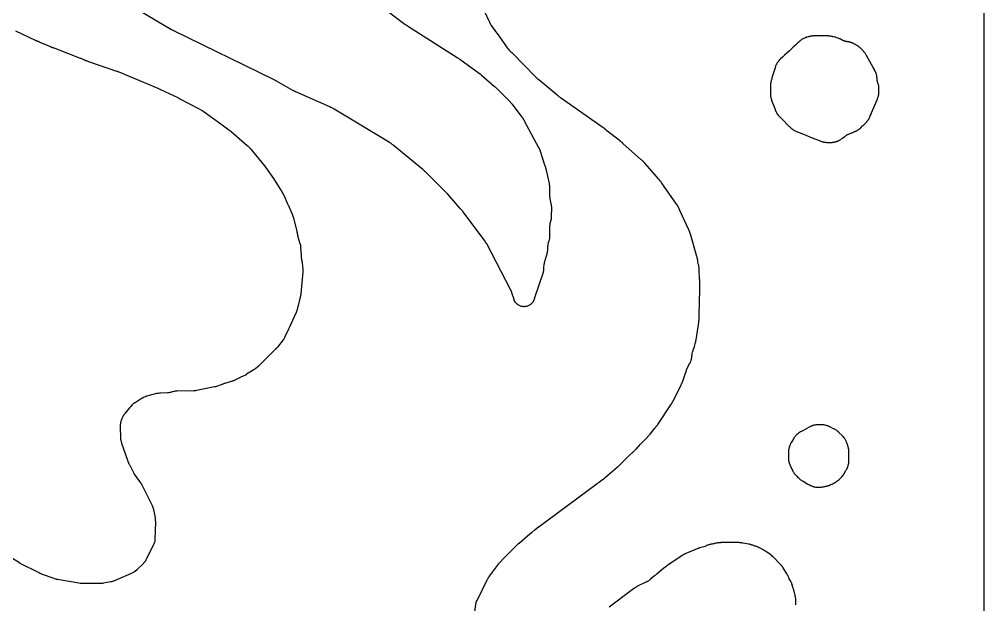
# Model space of a CAD drawing. Header units: millimetres. Extents: x 0 to 300, y 0 to 300.
# Drawn here: x 162.6 to 300.1, y 133.3 to 216.7 of the extents above; entities that cross this region are included whole.
import ezdxf

# ---------------------------------------------------------------- set-up
doc = ezdxf.new("R2010")
doc.units = ezdxf.units.MM
doc.layers.add('CUT', color=7, linetype='CONTINUOUS')

msp = doc.modelspace()

# ---------------------------------------------------------------- linework, layer by layer
at = {"layer": 'CUT'}
for points in [[(300.08, 298.84), (300.08, 1.15)], [(212.52, 219.85), (217.58, 216.03), (217.6, 216.01), (217.63, 215.99), (217.69, 215.94), (217.72, 215.92), (217.75, 215.9), (217.83, 215.85), (217.85, 215.84), (217.86, 215.84), (217.88, 215.82), (217.9, 215.81), (217.91, 215.81), (217.93, 215.79), (217.94, 215.79), (217.96, 215.77), (217.98, 215.77), (217.99, 215.76), (218.01, 215.75), (218.03, 215.74), (218.1, 215.69), (225.04, 211.28), (225.08, 211.24), (225.2, 211.16), (225.21, 211.16), (225.31, 211.08), (225.39, 211.03), (225.41, 211.02), (228.21, 208.99), (228.24, 208.97), (228.26, 208.95), (228.33, 208.89), (228.34, 208.88), (228.38, 208.85), (228.4, 208.83), (228.43, 208.8), (228.47, 208.77), (228.48, 208.76), (230.35, 207.16), (230.36, 207.15), (230.42, 207.1), (230.44, 207.09), (230.46, 207.07), (230.51, 207.02), (230.55, 207), (230.57, 206.98), (230.63, 206.92), (230.63, 206.91), (232.61, 204.89), (232.62, 204.88), (232.67, 204.83), (232.72, 204.78), (232.79, 204.7), (232.82, 204.65), (232.85, 204.61), (234.26, 202.77), (234.31, 202.71), (234.33, 202.69), (234.36, 202.63), (234.42, 202.56), (234.43, 202.54), (234.44, 202.53), (234.45, 202.5), (234.49, 202.44), (234.52, 202.4), (234.53, 202.38), (234.54, 202.37), (234.54, 202.35), (234.55, 202.34), (234.57, 202.31), (234.57, 202.3), (234.59, 202.25), (236.62, 198.47), (236.64, 198.44), (236.65, 198.42), (236.69, 198.34), (236.71, 198.3), (236.72, 198.28), (236.73, 198.26), (236.76, 198.18), (236.76, 198.17), (236.77, 198.15), (236.78, 198.12), (236.79, 198.11), (236.8, 198.09), (237.54, 195.84), (237.56, 195.8), (237.58, 195.74), (237.59, 195.69), (237.63, 195.53), (237.66, 195.43), (237.67, 195.4), (238.12, 193.33), (238.15, 193.17), (238.16, 193.05), (238.17, 192.91), (238.17, 192.9), (238.17, 192.87), (238.2, 191.49), (238.2, 191.45), (238.21, 191.32), (238.22, 191.29), (238.23, 191.2), (238.23, 191.19), (238.23, 191.17), (238.25, 191.07), (238.27, 191.01), (238.27, 190.96), (238.37, 190.42), (238.4, 190.32), (238.4, 190.3), (238.4, 190.29), (238.41, 190.26), (238.42, 190.23), (238.44, 190.14), (238.45, 190.02), (238.46, 189.91), (238.46, 189.87), (238.46, 189.86), (238.44, 188.58), (238.44, 188.56), (238.44, 188.52), (238.43, 188.36), (238.41, 188.25), (238.4, 188.22), (238.4, 188.18), (238.39, 188.14), (238.37, 188.02), (238.3, 187.8), (238.29, 187.75), (238.28, 187.71), (238.26, 187.66), (238.25, 187.61), (238.22, 187.46), (238.21, 187.34), (238.2, 187.22), (238.2, 187.12), (238.17, 185.73), (238.17, 185.7), (238.17, 185.68), (238.16, 185.53), (238.16, 185.5), (238.12, 185.28), (238.07, 185.1), (238.06, 185.09), (238.05, 185.05), (238.03, 184.99), (238, 184.88), (237.99, 184.8), (237.99, 184.77), (237.96, 184.65), (237.94, 184.57), (237.93, 184.5), (237.93, 184.46), (237.93, 184.42), (237.92, 184.38), (237.92, 184.33), (237.91, 184.28), (237.89, 183.84), (237.89, 183.79), (237.89, 183.77), (237.89, 183.7), (237.87, 183.57), (237.84, 183.43), (237.44, 181.99), (237.43, 181.93), (237.43, 181.92), (237.42, 181.88), (237.39, 181.78), (237.36, 181.62), (237.34, 181.46), (237.33, 181.35), (237.32, 181.08), (237.32, 181.04), (237.32, 180.96), (237.32, 180.88), (237.29, 180.74), (237.26, 180.61), (237.25, 180.58), (237.24, 180.56), (237.24, 180.55), (237.23, 180.51), (236.05, 177), (236.03, 176.94), (236.02, 176.89), (236.01, 176.86), (236, 176.83), (235.92, 176.6), (235.91, 176.6), (235.89, 176.55), (235.84, 176.47), (235.84, 176.46), (235.82, 176.43), (235.8, 176.4), (235.75, 176.34), (235.67, 176.24), (235.65, 176.22), (235.64, 176.22), (235.58, 176.16), (235.57, 176.16), (235.55, 176.14), (235.54, 176.13), (235.47, 176.07), (235.46, 176.06), (235.43, 176.03), (235.4, 176.01), (235.39, 176.01), (235.36, 175.99), (235.33, 175.97), (235.23, 175.91), (235.12, 175.86), (235.02, 175.83), (234.98, 175.82), (234.95, 175.81), (234.84, 175.79), (234.69, 175.77), (234.55, 175.76), (234.54, 175.76), (234.41, 175.77), (234.29, 175.78), (234.18, 175.81), (234.07, 175.84), (234.02, 175.86), (233.9, 175.91), (233.81, 175.96), (233.69, 176.03), (233.68, 176.04), (233.67, 176.05), (233.65, 176.06), (233.61, 176.09), (233.6, 176.1), (233.59, 176.11), (233.48, 176.2), (233.47, 176.21), (233.47, 176.22), (233.43, 176.25), (233.39, 176.3), (233.34, 176.36), (233.32, 176.39), (233.3, 176.42), (233.3, 176.43), (233.24, 176.53), (233.23, 176.54), (233.22, 176.56), (233.17, 176.69), (233.15, 176.72), (233.14, 176.74), (233.13, 176.78), (233.11, 176.81), (233.1, 176.88), (233.09, 176.92), (232.88, 177.59), (232.85, 177.65), (232.85, 177.67), (232.83, 177.71), (232.83, 177.72), (232.82, 177.75), (232.8, 177.81), (232.8, 177.82), (232.78, 177.86), (232.78, 177.87), (232.75, 177.97), (232.7, 178.07), (232.69, 178.09), (232.62, 178.22), (232.61, 178.22), (229.24, 184.71), (229.23, 184.72), (229.22, 184.74), (229.15, 184.87), (229.12, 184.92), (229.08, 184.97), (229.06, 185.01), (229, 185.1), (225.81, 189.33), (225.76, 189.4), (225.72, 189.46), (225.66, 189.54), (225.59, 189.61), (225.55, 189.65), (225.52, 189.68), (225.51, 189.7), (225.42, 189.79), (223.67, 191.79), (223.66, 191.8), (223.64, 191.83), (223.63, 191.84), (223.59, 191.9), (223.53, 191.96), (223.51, 191.98), (223.51, 191.99), (223.47, 192.02), (223.42, 192.07), (220.66, 194.83), (220.63, 194.86), (220.62, 194.88), (220.61, 194.89), (220.59, 194.9), (220.57, 194.92), (220.56, 194.93), (220.55, 194.94), (220.51, 194.98), (220.43, 195.04), (220.41, 195.06), (220.39, 195.08), (220.38, 195.08), (220.38, 195.09), (220.37, 195.1), (220.36, 195.11), (220.28, 195.19), (220.21, 195.24), (220.19, 195.26), (220.17, 195.27), (220.16, 195.28), (220.14, 195.3), (220.12, 195.31), (215.9, 198.78), (215.85, 198.82), (215.76, 198.88), (215.75, 198.89), (215.69, 198.94), (215.64, 198.99), (215.55, 199.06), (215.54, 199.05), (215.45, 199.13), (215.4, 199.16), (215.36, 199.18), (215.35, 199.19), (215.34, 199.19), (215.3, 199.22), (215.25, 199.25), (215.24, 199.26), (207.5, 203.9), (207.44, 203.94), (207.39, 203.97), (207.38, 203.98), (207.28, 204.04), (207.16, 204.1), (207.04, 204.15), (207.03, 204.15), (206.97, 204.18), (206.91, 204.21), (206.87, 204.23), (202.02, 206.36), (202.01, 206.36), (201.99, 206.37), (201.95, 206.39), (201.93, 206.41), (201.83, 206.46), (201.8, 206.47), (201.71, 206.52), (201.7, 206.52), (201.69, 206.53), (201.67, 206.54), (201.64, 206.56), (201.62, 206.57), (201.6, 206.58), (199.27, 207.9), (199.26, 207.91), (199.22, 207.93), (199.2, 207.94), (199.18, 207.96), (199.15, 207.97), (199.12, 207.99), (199.08, 208.01), (199.03, 208.05), (198.93, 208.1), (198.86, 208.14), (198.84, 208.15), (184.65, 215.08), (184.59, 215.1), (184.54, 215.12), (184.52, 215.13), (184.43, 215.17), (184.42, 215.18), (184.32, 215.22), (179.87, 217.85)], [(227.42, 131.32), (227.68, 133.3), (227.7, 133.42), (227.72, 133.49), (227.72, 133.52), (227.73, 133.55), (227.74, 133.61), (227.75, 133.63), (227.75, 133.64), (227.76, 133.67), (227.77, 133.7), (227.78, 133.73), (227.79, 133.75), (227.84, 133.87), (227.85, 133.89), (229.32, 136.84), (229.36, 136.92), (229.36, 136.93), (229.38, 136.97), (229.39, 136.98), (229.4, 137), (229.46, 137.1), (229.48, 137.13), (229.49, 137.14), (229.55, 137.22), (229.55, 137.23), (229.55, 137.24), (229.58, 137.27), (229.58, 137.28), (229.61, 137.3), (229.61, 137.31), (229.63, 137.34), (230.91, 139.08), (230.97, 139.17), (230.97, 139.18), (231, 139.21), (231.01, 139.22), (231.03, 139.24), (231.04, 139.25), (231.09, 139.31), (231.14, 139.36), (231.64, 139.86), (232.25, 140.48), (233.2, 141.43), (233.83, 142.06), (233.84, 142.06), (235.04, 143.1), (235.62, 143.57), (235.65, 143.6), (236.09, 143.96), (236.66, 144.42), (236.67, 144.43), (236.68, 144.43), (236.71, 144.45), (244.97, 150.54), (245, 150.57), (245.06, 150.6), (245.1, 150.64), (245.14, 150.67), (245.18, 150.7), (245.26, 150.76), (245.3, 150.79), (245.51, 150.96), (245.53, 150.98), (245.55, 151), (246, 151.32), (246.02, 151.33), (246.11, 151.4), (246.2, 151.48), (246.22, 151.5), (246.39, 151.64), (246.43, 151.68), (246.47, 151.71), (246.48, 151.72), (246.52, 151.76), (246.81, 152.03), (246.82, 152.04), (246.83, 152.04), (246.84, 152.05), (247.85, 152.88), (247.86, 152.89), (247.92, 152.94), (247.97, 152.98), (248, 153.01), (248.02, 153.03), (248.05, 153.06), (248.07, 153.07), (248.11, 153.11), (248.13, 153.13), (248.17, 153.16), (248.25, 153.23), (248.28, 153.26), (248.28, 153.27), (249.55, 154.55), (250.1, 155.06), (250.12, 155.08), (250.14, 155.09), (250.17, 155.12), (250.18, 155.13), (250.2, 155.15), (250.28, 155.22), (250.34, 155.27), (250.41, 155.34), (250.5, 155.44), (250.52, 155.46), (251.16, 156.19), (251.24, 156.27), (252.09, 157.12), (252.15, 157.18), (252.16, 157.19), (252.17, 157.2), (252.18, 157.21), (252.2, 157.23), (252.22, 157.25), (252.24, 157.28), (252.27, 157.3), (252.3, 157.34), (252.34, 157.39), (252.35, 157.4), (252.37, 157.43), (252.39, 157.46), (252.41, 157.47), (252.43, 157.5), (252.49, 157.56), (252.52, 157.6), (253.21, 158.45), (253.25, 158.49), (253.25, 158.5), (253.27, 158.52), (253.29, 158.54), (253.29, 158.55), (253.32, 158.58), (253.33, 158.59), (253.33, 158.6), (253.36, 158.63), (253.38, 158.66), (253.4, 158.68), (253.42, 158.71), (253.44, 158.75), (253.45, 158.76), (253.45, 158.77), (253.48, 158.8), (253.5, 158.83), (253.51, 158.84), (253.52, 158.85), (253.59, 158.94), (253.61, 158.97), (255.47, 161.75), (255.49, 161.79), (255.53, 161.84), (255.54, 161.85), (255.56, 161.87), (255.57, 161.9), (255.61, 161.96), (255.62, 161.99), (255.65, 162.03), (255.66, 162.05), (255.68, 162.09), (255.71, 162.15), (255.72, 162.16), (255.72, 162.17), (255.74, 162.21), (255.75, 162.22), (255.76, 162.25), (255.77, 162.27), (255.79, 162.31), (256.68, 164.07), (256.85, 164.39), (256.85, 164.4), (256.86, 164.42), (256.89, 164.46), (256.89, 164.47), (256.91, 164.51), (256.93, 164.55), (256.96, 164.62), (257, 164.71), (257.01, 164.75), (257.02, 164.77), (257.02, 164.78), (257.03, 164.78), (257.03, 164.79), (257.03, 164.8), (257.04, 164.82), (257.04, 164.83), (257.08, 164.92), (257.09, 164.93), (257.09, 164.95), (257.11, 164.99), (257.11, 165), (257.11, 165.01), (257.12, 165.02), (257.17, 165.14), (257.51, 166.15), (257.69, 166.67), (257.69, 166.69), (257.71, 166.73), (257.71, 166.74), (257.71, 166.76), (257.72, 166.78), (257.73, 166.79), (257.75, 166.84), (257.76, 166.86), (257.77, 166.88), (257.78, 166.9), (257.78, 166.91), (257.79, 166.92), (257.82, 167), (257.83, 167.01), (258.15, 167.61), (258.15, 167.62), (258.16, 167.64), (258.17, 167.67), (258.19, 167.7), (258.2, 167.73), (258.22, 167.76), (258.23, 167.78), (258.27, 167.85), (258.29, 167.91), (258.33, 167.99), (258.33, 168.01), (258.36, 168.08), (258.37, 168.1), (258.37, 168.11), (258.4, 168.23), (258.41, 168.26), (258.41, 168.27), (258.41, 168.28), (258.42, 168.29), (258.43, 168.33), (258.43, 168.35), (258.44, 168.4), (258.46, 168.47), (258.48, 168.59), (258.49, 168.71), (258.49, 168.8), (258.49, 168.81), (258.5, 168.84), (258.5, 168.93), (258.5, 168.94), (258.5, 168.95), (258.51, 168.98), (258.51, 169), (258.51, 169.01), (258.52, 169.05), (258.52, 169.06), (258.52, 169.08), (258.53, 169.11), (258.57, 169.27), (258.58, 169.31), (258.61, 169.39), (258.63, 169.44), (258.84, 170.11), (258.95, 170.46), (258.96, 170.49), (258.96, 170.51), (258.99, 170.6), (258.99, 170.61), (259, 170.63), (259, 170.64), (259, 170.65), (259.01, 170.68), (259.01, 170.7), (259.02, 170.72), (259.02, 170.75), (259.02, 170.77), (259.03, 170.83), (259.05, 170.9), (259.06, 170.96), (259.07, 171.03), (259.47, 173.52), (259.49, 173.61), (259.49, 173.68), (259.49, 173.71), (259.49, 173.73), (259.51, 173.88), (259.52, 174), (259.52, 174.03), (259.52, 174.11), (259.52, 174.25), (259.53, 174.56), (259.53, 174.59), (259.53, 174.6), (259.63, 178.15), (259.63, 178.18), (259.63, 178.43), (259.63, 178.48), (259.61, 179.05), (259.61, 179.24), (259.61, 179.26), (259.61, 179.37), (259.6, 179.5), (259.59, 179.54), (259.59, 179.57), (259.58, 179.62), (259.58, 179.63), (259.53, 180.95), (259.53, 181.13), (259.53, 181.24), (259.51, 181.34), (259.49, 181.45), (259.48, 181.5), (259.46, 181.62), (259.44, 181.73), (259.33, 182.12), (259.33, 182.15), (259.32, 182.21), (259.32, 182.25), (259.32, 182.28), (259.31, 182.41), (259.29, 182.54), (259.26, 182.66), (259.25, 182.69), (259.21, 182.81), (259.21, 182.82), (259.18, 182.92), (258.27, 186.08), (258.26, 186.11), (258.26, 186.12), (258.26, 186.13), (258.25, 186.15), (258.25, 186.16), (258.24, 186.23), (258.21, 186.33), (258.18, 186.4), (258.17, 186.44), (258.16, 186.46), (258.15, 186.49), (258.12, 186.56), (258.1, 186.59), (258.09, 186.61), (258.08, 186.64), (258.07, 186.66), (258.06, 186.68), (258.05, 186.72), (256.76, 189.47), (256.71, 189.59), (256.71, 189.6), (256.7, 189.62), (256.69, 189.65), (256.67, 189.7), (256.66, 189.74), (256.65, 189.75), (256.62, 189.81), (256.6, 189.84), (256.6, 189.85), (256.6, 189.86), (256.59, 189.88), (256.58, 189.89), (256.58, 189.9), (256.57, 189.91), (256.57, 189.92), (256.56, 189.94), (256.55, 189.95), (256.55, 189.96), (256.54, 189.97), (256.53, 189.98), (256.53, 189.99), (256.52, 190.01), (256.51, 190.04), (256.49, 190.07), (256.48, 190.08), (256.47, 190.1), (256.46, 190.11), (256.46, 190.12), (256.45, 190.13), (256.44, 190.15), (256.43, 190.16), (256.42, 190.2), (256.4, 190.23), (256.39, 190.24), (256.38, 190.26), (256.33, 190.32), (256.33, 190.33), (256.31, 190.36), (254.51, 192.9), (254.18, 193.37), (254.15, 193.43), (254.11, 193.49), (254.09, 193.51), (254.08, 193.52), (254.08, 193.53), (254.05, 193.58), (254.04, 193.59), (254.03, 193.61), (253.98, 193.67), (253.97, 193.68), (253.96, 193.7), (253.95, 193.71), (253.91, 193.76), (253.9, 193.77), (253.89, 193.78), (253.89, 193.79), (253.88, 193.8), (253.87, 193.81), (253.86, 193.82), (253.82, 193.87), (253.8, 193.89), (253.8, 193.9), (253.77, 193.93), (253.72, 193.99), (253.71, 194), (251.81, 196.15), (251.8, 196.17), (251.78, 196.19), (251.76, 196.21), (251.76, 196.22), (251.75, 196.23), (251.73, 196.25), (251.72, 196.26), (251.71, 196.27), (251.69, 196.29), (251.65, 196.35), (251.61, 196.39), (251.59, 196.41), (251.56, 196.44), (251.55, 196.45), (251.51, 196.49), (251.48, 196.52), (251.46, 196.54), (251.41, 196.58), (251.4, 196.59), (251.38, 196.61), (251.36, 196.63), (251.34, 196.65), (251.31, 196.67), (251.3, 196.68), (251.29, 196.69), (251.28, 196.7), (251.2, 196.76), (248.69, 198.99), (248.65, 199.04), (248.62, 199.06), (248.58, 199.1), (248.56, 199.12), (248.52, 199.15), (248.51, 199.16), (248.5, 199.17), (248.47, 199.19), (248.44, 199.22), (248.41, 199.25), (248.32, 199.32), (248.29, 199.34), (246.37, 200.84), (246.35, 200.86), (246.34, 200.87), (246.26, 200.93), (246.21, 200.98), (246.2, 200.99), (246.18, 201), (246.16, 201.02), (246.15, 201.02), (246.14, 201.03), (246.12, 201.05), (246.09, 201.08), (246, 201.15), (245.99, 201.16), (245.98, 201.17), (245.97, 201.17), (245.96, 201.18), (245.9, 201.23), (245.89, 201.24), (245.88, 201.25), (245.83, 201.29), (245.78, 201.32), (245.74, 201.35), (245.73, 201.36), (245.7, 201.38), (245.67, 201.4), (245.65, 201.41), (239.77, 205.54), (239.72, 205.58), (239.67, 205.62), (239.57, 205.67), (239.56, 205.68), (239.46, 205.75), (239.44, 205.77), (239.36, 205.84), (239.34, 205.86), (239.3, 205.9), (239.27, 205.92), (239.25, 205.94), (236.65, 208.08), (236.61, 208.12), (236.57, 208.15), (236.56, 208.16), (236.53, 208.19), (236.52, 208.19), (236.47, 208.24), (236.45, 208.26), (236.42, 208.28), (236.4, 208.3), (236.33, 208.37), (236.24, 208.46), (232.84, 211.92), (232.83, 211.93), (232.82, 211.94), (232.73, 212.02), (232.7, 212.04), (232.69, 212.05), (232.69, 212.06), (232.66, 212.08), (232.65, 212.09), (232.64, 212.1), (232.64, 212.11), (232.63, 212.11), (232.61, 212.13), (232.6, 212.14), (232.56, 212.19), (232.53, 212.23), (232.51, 212.25), (232.5, 212.27), (232.49, 212.28), (232.49, 212.29), (232.48, 212.3), (232.45, 212.34), (232.44, 212.35), (232.43, 212.36), (232.42, 212.38), (232.41, 212.39), (232.38, 212.42), (232.35, 212.45), (232.35, 212.46), (232.33, 212.48), (230.75, 214.69), (230.54, 214.98), (230.43, 215.13), (230.2, 215.45), (229.88, 215.9), (229.82, 215.98), (229.81, 216), (229.8, 216.02), (229.79, 216.03), (229.78, 216.04), (229.77, 216.05), (229.76, 216.07), (229.76, 216.08), (229.75, 216.1), (229.74, 216.11), (229.69, 216.19), (229.69, 216.2), (229.68, 216.21), (229.68, 216.22), (229.67, 216.23), (229.66, 216.25), (229.61, 216.39), (229.59, 216.44), (228.34, 219.11)], [(162.06, 215.05), (164.88, 213.75), (164.9, 213.74), (164.92, 213.73), (164.96, 213.71), (165.01, 213.69), (165.04, 213.68), (165.08, 213.66), (165.11, 213.64), (165.12, 213.64), (165.15, 213.63), (165.17, 213.62), (165.2, 213.61), (165.21, 213.6), (165.22, 213.6), (165.24, 213.59), (165.25, 213.59), (165.27, 213.58), (165.38, 213.53), (165.41, 213.52), (166.47, 213.1), (166.48, 213.1), (166.5, 213.09), (167, 212.85), (167.01, 212.85), (167.03, 212.84), (167.05, 212.83), (167.21, 212.76), (167.27, 212.74), (167.29, 212.73), (167.32, 212.72), (167.33, 212.72), (167.36, 212.71), (167.42, 212.69), (167.48, 212.67), (167.53, 212.66), (167.68, 212.62), (171.3, 211.19), (171.38, 211.16), (171.55, 211.09), (171.56, 211.08), (171.76, 211), (171.8, 210.98), (171.82, 210.97), (171.87, 210.95), (171.9, 210.94), (171.97, 210.91), (171.99, 210.9), (172, 210.89), (172.02, 210.88), (172.03, 210.88), (172.06, 210.86), (172.16, 210.82), (172.18, 210.81), (172.19, 210.81), (172.21, 210.8), (172.26, 210.78), (172.36, 210.73), (172.48, 210.69), (176.48, 209.33), (176.58, 209.31), (176.59, 209.3), (176.64, 209.29), (176.81, 209.23), (182.34, 206.9), (182.64, 206.76), (182.75, 206.71), (183.35, 206.43), (185.2, 205.56), (185.26, 205.53), (185.3, 205.51), (185.32, 205.5), (188.22, 203.95), (188.56, 203.76), (188.61, 203.73), (188.65, 203.71), (188.66, 203.7), (188.74, 203.66), (188.77, 203.64), (188.78, 203.64), (188.8, 203.63), (188.82, 203.62), (188.85, 203.6), (188.9, 203.56), (188.93, 203.54), (188.94, 203.53), (191.32, 201.81), (192.48, 200.97), (192.6, 200.89), (192.63, 200.86), (192.66, 200.83), (192.7, 200.81), (192.75, 200.77), (192.78, 200.75), (192.8, 200.73), (192.81, 200.73), (195.09, 198.74), (195.12, 198.71), (195.14, 198.69), (195.2, 198.64), (195.24, 198.61), (195.33, 198.53), (195.36, 198.5), (195.38, 198.48), (195.44, 198.4), (195.49, 198.35), (195.52, 198.31), (195.55, 198.27), (195.56, 198.26), (195.6, 198.22), (197.57, 195.83), (197.59, 195.81), (197.59, 195.8), (198.71, 194.2), (198.73, 194.18), (199.9, 192.35), (199.96, 192.25), (199.97, 192.23), (199.98, 192.21), (200.01, 192.18), (200.02, 192.16), (200.02, 192.15), (200.03, 192.14), (200.04, 192.13), (200.05, 192.1), (200.07, 192.06), (200.1, 192.01), (200.13, 191.96), (200.15, 191.93), (200.16, 191.9), (200.18, 191.86), (200.19, 191.84), (200.22, 191.79), (200.23, 191.78), (200.24, 191.76), (200.24, 191.75), (200.25, 191.74), (200.25, 191.73), (200.26, 191.71), (200.27, 191.7), (200.3, 191.64), (200.85, 190.44), (200.9, 190.33), (200.94, 190.24), (200.96, 190.19), (201.42, 189.13), (201.43, 189.11), (201.47, 189.03), (201.48, 189), (201.5, 188.98), (201.52, 188.94), (201.53, 188.91), (201.56, 188.8), (201.57, 188.76), (201.61, 188.6), (201.62, 188.56), (202.17, 186.52), (202.18, 186.4), (202.19, 186.34), (202.21, 186.19), (202.24, 186.04), (202.28, 185.9), (202.29, 185.84), (202.32, 185.7), (202.61, 184.76), (202.65, 184.67), (202.65, 184.66), (202.66, 184.62), (202.68, 184.58), (202.69, 184.54), (202.7, 184.49), (202.7, 184.45), (202.71, 184.29), (202.71, 184.28), (202.71, 184.24), (202.71, 184.23), (202.76, 183.05), (202.76, 183.03), (202.77, 182.9), (202.78, 182.81), (202.78, 182.79), (202.79, 182.71), (202.81, 182.59), (202.82, 182.56), (202.83, 182.51), (202.84, 182.48), (202.85, 182.45), (202.85, 182.44), (202.92, 182.14), (202.93, 182.13), (202.93, 182.12), (202.93, 182.11), (202.93, 182.1), (202.94, 182.02), (202.98, 181.52), (202.99, 181.41), (202.99, 181.33), (203, 181.24), (203.01, 180.76), (203.01, 180.75), (203.01, 180.71), (202.72, 177.61), (202.72, 177.51), (202.72, 177.5), (202.72, 177.47), (202.71, 177.42), (202.7, 177.38), (202.7, 177.37), (202.7, 177.36), (202.69, 177.35), (202.69, 177.34), (202.69, 177.33), (202.69, 177.31), (202.68, 177.3), (202.68, 177.29), (202.68, 177.28), (202.67, 177.26), (202.67, 177.25), (202.59, 176.94), (202.2, 175.34), (202.19, 175.3), (202.17, 175.25), (202.16, 175.2), (202.16, 175.19), (202.16, 175.18), (202.15, 175.17), (202.15, 175.16), (202.13, 175.09), (202.13, 175.08), (202.12, 175.07), (202.12, 175.06), (202.12, 175.05), (202.11, 175.04), (202.11, 175.03), (202.11, 175.02), (202.09, 174.97), (202.07, 174.93), (202.06, 174.91), (201.27, 173.18), (201.06, 172.73), (201.03, 172.66), (200.97, 172.55), (200.41, 171.36), (200.4, 171.33), (200.4, 171.32), (200.39, 171.31), (200.39, 171.3), (200.35, 171.25), (200.33, 171.2), (200.31, 171.17), (200.3, 171.15), (200.22, 171.06), (199.4, 170.01), (199.31, 169.91), (199.28, 169.87), (199.24, 169.83), (199.12, 169.71), (196.7, 167.3), (196.67, 167.27), (196.62, 167.22), (196.6, 167.2), (196.56, 167.17), (196.55, 167.16), (196.53, 167.15), (196.51, 167.13), (196.5, 167.12), (196.49, 167.11), (196.47, 167.09), (196.46, 167.09), (196.44, 167.07), (196.43, 167.06), (196.42, 167.05), (196.41, 167.04), (196.4, 167.04), (196.37, 167.01), (196.34, 166.98), (196.33, 166.97), (196.32, 166.97), (196.3, 166.95), (196.29, 166.94), (196.28, 166.93), (196.26, 166.91), (196.25, 166.91), (196.23, 166.89), (196.17, 166.85), (196.16, 166.84), (196.1, 166.8), (196.07, 166.78), (196.06, 166.78), (196.05, 166.78), (196.01, 166.75), (195.96, 166.73), (195, 166.12), (194.96, 166.1), (194.95, 166.09), (194.94, 166.08), (194.92, 166.07), (194.44, 165.83), (194.28, 165.75), (194.2, 165.71), (194.11, 165.67), (193.34, 165.29), (193.26, 165.25), (193.24, 165.24), (193.23, 165.24), (193.16, 165.21), (193.11, 165.19), (193.06, 165.16), (193.05, 165.16), (193.04, 165.16), (193.03, 165.16), (193, 165.15), (192.93, 165.13), (191.88, 164.81), (191.85, 164.8), (191.82, 164.79), (191.72, 164.76), (191.6, 164.72), (191.51, 164.67), (191.49, 164.66), (191.48, 164.66), (191.39, 164.62), (191.38, 164.61), (190.71, 164.39), (190.65, 164.37), (190.61, 164.35), (190.51, 164.33), (190.44, 164.32), (187.87, 163.81), (187.72, 163.78), (187.71, 163.78), (187.7, 163.78), (187.69, 163.78), (187.66, 163.78), (187.57, 163.77), (187.5, 163.77), (187.46, 163.77), (187.43, 163.77), (185.12, 163.72), (184.99, 163.72), (184.84, 163.71), (184.7, 163.68), (184.66, 163.67), (184.62, 163.66), (184.5, 163.64), (184.39, 163.62), (184.27, 163.58), (184.21, 163.55), (184.2, 163.55), (184.19, 163.55), (184.16, 163.53), (184.07, 163.51), (183.91, 163.49), (183.88, 163.48), (183.71, 163.47), (182.73, 163.43), (182.71, 163.43), (182.68, 163.43), (182.59, 163.42), (182.41, 163.4), (182.39, 163.4), (182.37, 163.4), (182.29, 163.39), (182.26, 163.39), (182.14, 163.38), (182.03, 163.35), (182, 163.34), (180.75, 162.99), (180.69, 162.97), (180.63, 162.95), (180.54, 162.92), (180.41, 162.87), (180.24, 162.79), (180.15, 162.74), (180.08, 162.7), (180.06, 162.69), (180.03, 162.67), (179.96, 162.63), (179.11, 162.07), (179.03, 162.03), (179.01, 162.01), (178.99, 162), (178.89, 161.94), (178.8, 161.87), (178.71, 161.79), (178.69, 161.77), (178.67, 161.74), (178.66, 161.73), (178.63, 161.7), (178.61, 161.68), (178.6, 161.67), (178.49, 161.55), (178.49, 161.54), (178.46, 161.51), (178.43, 161.48), (178.41, 161.45), (178.4, 161.44), (178.38, 161.41), (178.34, 161.37), (178.32, 161.35), (177.71, 160.59), (177.7, 160.58), (177.67, 160.55), (177.66, 160.54), (177.63, 160.5), (177.58, 160.45), (177.52, 160.37), (177.51, 160.36), (177.49, 160.33), (177.48, 160.3), (177.44, 160.25), (177.42, 160.21), (177.41, 160.2), (177.41, 160.19), (177.35, 160.08), (177.31, 160), (177.27, 159.91), (177.21, 159.76), (177.18, 159.69), (177.13, 159.54), (177.1, 159.44), (177.09, 159.4), (177.08, 159.36), (177.06, 159.31), (177.05, 159.26), (177.03, 159.19), (177.01, 159.06), (177, 158.93), (177, 158.86), (176.99, 158.73), (176.99, 158.63), (177.03, 157.09), (177.03, 157.05), (177.03, 156.95), (177.05, 156.85), (177.06, 156.79), (177.08, 156.67), (177.11, 156.53), (177.16, 156.36), (177.18, 156.3), (178.02, 153.91), (178.03, 153.87), (178.04, 153.84), (178.05, 153.78), (178.08, 153.73), (178.09, 153.71), (178.09, 153.7), (178.1, 153.67), (178.11, 153.66), (178.12, 153.64), (178.12, 153.63), (178.13, 153.62), (178.14, 153.58), (178.15, 153.56), (178.15, 153.55), (178.16, 153.54), (178.17, 153.51), (178.17, 153.5), (178.18, 153.48), (178.22, 153.4), (178.23, 153.37), (178.26, 153.31), (178.32, 153.2), (178.34, 153.18), (178.88, 152.12), (178.89, 152.11), (178.89, 152.1), (178.92, 152.05), (178.95, 151.98), (178.99, 151.91), (179.04, 151.83), (179.13, 151.7), (179.14, 151.68), (179.86, 150.68), (179.91, 150.6), (179.96, 150.53), (180.06, 150.37), (181.53, 147.41), (181.54, 147.4), (181.58, 147.31), (181.61, 147.25), (181.61, 147.24), (181.64, 147.17), (181.65, 147.14), (181.66, 147.11), (181.67, 147.09), (181.67, 147.08), (181.68, 147.06), (181.7, 146.99), (181.73, 146.85), (181.95, 145.66), (181.95, 145.64), (181.96, 145.59), (181.98, 145.49), (181.98, 145.44), (181.99, 145.31), (181.99, 145.3), (182, 145.23), (182, 145.16), (182, 145.11), (181.92, 142.6), (181.92, 142.56), (181.92, 142.55), (181.92, 142.49), (181.91, 142.41), (181.9, 142.29), (181.87, 142.18), (181.83, 142.05), (181.82, 142.03), (181.8, 141.99), (181.78, 141.95), (181.76, 141.9), (181.72, 141.83), (181.71, 141.81), (180.71, 139.76), (180.66, 139.67), (180.64, 139.63), (180.63, 139.6), (180.55, 139.49), (180.53, 139.47), (180.52, 139.45), (180.49, 139.41), (180.47, 139.38), (180.46, 139.36), (180.42, 139.32), (180.36, 139.24), (180.33, 139.19), (180.3, 139.16), (180.27, 139.14), (180.26, 139.12), (179.36, 138.25), (179.35, 138.24), (179.35, 138.23), (179.15, 138.07), (179.12, 138.04), (179.09, 138.02), (179.06, 138), (179.05, 138), (178.95, 137.94), (178.94, 137.93), (178.92, 137.92), (178.86, 137.9), (176.27, 136.74), (176.19, 136.7), (176.18, 136.69), (176.1, 136.66), (176.06, 136.65), (176.02, 136.63), (176, 136.63), (175.99, 136.62), (175.87, 136.59), (175.74, 136.57), (175.72, 136.56), (175.7, 136.56), (175.69, 136.56), (175.6, 136.55), (174.62, 136.36), (174.6, 136.35), (174.47, 136.33), (174.45, 136.32), (174.44, 136.32), (174.42, 136.32), (174.36, 136.32), (174.18, 136.31), (174.17, 136.31), (174.16, 136.31), (171.65, 136.29), (171.59, 136.29), (171.47, 136.3), (171.37, 136.31), (171.36, 136.31), (171.35, 136.31), (171.28, 136.32), (171.08, 136.35), (168.07, 136.87), (168.05, 136.87), (167.99, 136.89), (167.96, 136.89), (167.93, 136.9), (167.9, 136.9), (167.89, 136.9), (167.88, 136.9), (167.85, 136.91), (167.84, 136.92), (167.82, 136.92), (167.81, 136.92), (167.64, 136.98), (167.63, 136.98), (167.59, 137), (165.79, 137.66), (165.76, 137.67), (165.73, 137.68), (165.63, 137.72), (165.59, 137.74), (165.58, 137.74), (165.55, 137.76), (165.51, 137.78), (165.49, 137.79), (165.47, 137.8), (165.45, 137.81), (165.35, 137.87), (162.81, 139.12), (162.79, 139.14), (162.64, 139.22), (162.61, 139.24), (160.62, 140.48)], [(273.31, 133.26), (273.32, 133.63), (273.32, 133.72), (273.31, 133.88), (273.31, 133.92), (273.3, 134.03), (273.29, 134.09), (273.28, 134.15), (273.28, 134.17), (273.25, 134.36), (273.23, 134.43), (273.22, 134.46), (273.22, 134.47), (273.22, 134.49), (273.21, 134.52), (273.21, 134.56), (273.2, 134.61), (273.18, 134.68), (273.15, 134.8), (273.1, 135.05), (273.08, 135.1), (273.07, 135.15), (273.06, 135.17), (273.06, 135.19), (273.04, 135.26), (273.03, 135.31), (273.01, 135.4), (272.97, 135.52), (272.93, 135.62), (272.84, 135.94), (272.84, 135.96), (272.83, 135.99), (272.8, 136.09), (272.75, 136.23), (272.75, 136.24), (272.71, 136.35), (272.66, 136.47), (272.6, 136.56), (272.59, 136.58), (272.58, 136.6), (272.57, 136.62), (272.54, 136.68), (272.37, 136.97), (272.36, 136.99), (272.33, 137.07), (272.33, 137.08), (272.32, 137.1), (272.31, 137.12), (272.26, 137.23), (272.25, 137.25), (272.25, 137.26), (272.25, 137.27), (272.24, 137.28), (272.21, 137.34), (272.19, 137.39), (272.17, 137.43), (272.16, 137.45), (272.15, 137.47), (272.13, 137.51), (272.12, 137.53), (272.06, 137.64), (272.03, 137.67), (272.03, 137.68), (271.48, 138.54), (271.47, 138.56), (271.46, 138.57), (271.44, 138.61), (271.44, 138.62), (271.41, 138.67), (271.38, 138.71), (271.36, 138.73), (271.35, 138.74), (271.34, 138.76), (271.32, 138.78), (271.31, 138.8), (271.3, 138.81), (271.27, 138.85), (271.24, 138.87), (271.23, 138.89), (271.21, 138.91), (271.2, 138.92), (271.19, 138.93), (271.19, 138.94), (271.18, 138.95), (271.11, 139.02), (271.07, 139.07), (271.04, 139.1), (270.98, 139.17), (270.11, 140.06), (270.02, 140.14), (269.99, 140.16), (269.99, 140.17), (269.87, 140.28), (269.85, 140.3), (269.84, 140.3), (269.83, 140.31), (269.81, 140.33), (269.79, 140.35), (269.75, 140.38), (269.72, 140.41), (269.68, 140.44), (269.65, 140.46), (269.63, 140.47), (269.62, 140.47), (269.17, 140.78), (269.03, 140.88), (269.02, 140.89), (268.99, 140.91), (268.98, 140.92), (268.93, 140.96), (268.91, 140.97), (268.9, 140.98), (268.83, 141.02), (268.82, 141.02), (268.8, 141.03), (268.64, 141.13), (268.63, 141.13), (268.61, 141.15), (268.49, 141.21), (268.01, 141.44), (268, 141.45), (267.99, 141.45), (267.96, 141.46), (267.89, 141.49), (267.88, 141.5), (267.81, 141.53), (267.68, 141.58), (267.58, 141.61), (267.5, 141.63), (267.41, 141.65), (267.4, 141.65), (267.37, 141.66), (267.15, 141.75), (267.13, 141.75), (267.09, 141.77), (267.08, 141.77), (267.04, 141.79), (266.99, 141.81), (266.88, 141.85), (266.78, 141.88), (266.75, 141.88), (266.74, 141.88), (266.66, 141.9), (266.58, 141.92), (265.72, 142.07), (265.63, 142.09), (265.59, 142.1), (265.58, 142.1), (265.54, 142.11), (265.47, 142.11), (265.46, 142.11), (265.43, 142.12), (265.36, 142.13), (265.33, 142.13), (265.3, 142.13), (265.2, 142.15), (265.1, 142.15), (262.87, 142.15), (262.8, 142.15), (262.63, 142.14), (262.6, 142.13), (262.58, 142.13), (262.57, 142.13), (262.48, 142.12), (262.42, 142.12), (262.28, 142.09), (262.27, 142.09), (262.26, 142.09), (262.17, 142.09), (262.08, 142.08), (261.95, 142.06), (261.88, 142.05), (261.77, 142.02), (261.76, 142.01), (261.69, 141.99), (261.66, 141.98), (261.65, 141.98), (261.58, 141.96), (261.53, 141.95), (261.37, 141.93), (261.36, 141.93), (261.24, 141.9), (261.23, 141.9), (261.22, 141.9), (261.14, 141.89), (261.11, 141.88), (261.05, 141.86), (261.01, 141.85), (260.99, 141.85), (260.96, 141.84), (260.92, 141.83), (260.89, 141.82), (260.77, 141.78), (260.66, 141.75), (260.65, 141.74), (260.61, 141.72), (260.56, 141.7), (260.16, 141.55), (259.59, 141.38), (259.57, 141.37), (259.52, 141.36), (259.48, 141.35), (259.45, 141.34), (259.4, 141.33), (259.38, 141.32), (259.37, 141.32), (259.34, 141.31), (259.21, 141.26), (257.64, 140.6), (257.54, 140.55), (257.5, 140.52), (257.47, 140.51), (257.46, 140.5), (257.45, 140.5), (257.44, 140.49), (257.43, 140.48), (257.41, 140.47), (257.36, 140.44), (257.35, 140.44), (257.24, 140.38), (257.14, 140.33), (257.08, 140.29), (255.06, 138.94), (255.01, 138.9), (255, 138.89), (254.97, 138.87), (254.96, 138.86), (254.9, 138.82), (254.87, 138.79), (254.86, 138.79), (254.83, 138.76), (254.8, 138.74), (254.77, 138.72), (254.76, 138.71), (254.76, 138.7), (254.71, 138.67), (254.7, 138.66), (254.69, 138.65), (254.66, 138.62), (254.65, 138.62), (254.64, 138.61), (254.63, 138.6), (254.62, 138.59), (254.61, 138.58), (254.6, 138.57), (254.55, 138.54), (254.53, 138.52), (253.49, 137.66), (253.47, 137.65), (253.46, 137.64), (253.39, 137.6), (253.29, 137.52), (253.2, 137.44), (253.17, 137.4), (252.65, 136.97), (252.6, 136.92), (252.56, 136.89), (252.53, 136.86), (252.46, 136.8), (252.43, 136.77), (252.39, 136.74), (252.34, 136.71), (252.23, 136.64), (252.21, 136.64), (252.16, 136.61), (252.07, 136.57), (252.03, 136.55), (250.65, 135.86), (250.57, 135.82), (250.52, 135.79), (250.47, 135.76), (250.42, 135.73), (250.36, 135.7), (250.3, 135.66), (250.25, 135.62), (250.21, 135.59), (250.17, 135.56), (246.71, 132.96)]]:
    msp.add_lwpolyline(points, dxfattribs=at)
for points in [[(269.7, 205.87), (269.7, 205.85), (269.71, 205.83), (269.71, 205.82), (269.71, 205.78), (269.71, 205.77), (269.72, 205.65), (269.73, 205.6), (269.75, 205.5), (269.75, 205.49), (269.76, 205.48), (269.78, 205.39), (269.78, 205.38), (269.79, 205.36), (269.8, 205.32), (269.81, 205.28), (269.85, 205.16), (269.85, 205.14), (269.86, 205.12), (269.87, 205.11), (269.87, 205.1), (269.87, 205.09), (269.88, 205.08), (269.89, 205.06), (269.89, 205.05), (269.94, 204.92), (269.95, 204.88), (269.98, 204.81), (270.14, 204.39), (270.35, 203.85), (270.36, 203.82), (270.37, 203.8), (270.38, 203.78), (270.39, 203.75), (270.41, 203.7), (270.41, 203.69), (270.45, 203.61), (270.47, 203.57), (270.48, 203.55), (270.48, 203.54), (270.49, 203.52), (270.5, 203.51), (270.52, 203.47), (270.54, 203.43), (270.61, 203.31), (270.64, 203.26), (270.65, 203.25), (270.65, 203.24), (270.66, 203.22), (270.67, 203.21), (270.68, 203.2), (270.69, 203.17), (270.71, 203.15), (270.73, 203.12), (270.76, 203.09), (270.77, 203.08), (270.77, 203.07), (270.78, 203.06), (270.8, 203.04), (270.83, 203.01), (270.84, 203), (270.84, 202.99), (270.85, 202.98), (270.86, 202.97), (270.88, 202.95), (270.95, 202.88), (270.95, 202.87), (270.96, 202.86), (270.99, 202.83), (271, 202.82), (271.2, 202.62), (271.24, 202.58), (271.3, 202.52), (272.37, 201.45), (272.43, 201.4), (272.51, 201.33), (272.51, 201.32), (272.52, 201.31), (272.53, 201.3), (272.54, 201.29), (272.56, 201.28), (272.57, 201.27), (272.68, 201.17), (272.69, 201.16), (272.7, 201.15), (272.72, 201.13), (272.73, 201.12), (272.74, 201.12), (272.77, 201.1), (272.79, 201.08), (272.8, 201.07), (272.87, 201.02), (272.9, 200.99), (272.92, 200.98), (272.93, 200.97), (272.97, 200.95), (273.01, 200.93), (273.06, 200.89), (273.18, 200.82), (273.3, 200.77), (273.39, 200.74), (273.41, 200.73), (274.13, 200.44), (275.05, 200.07), (275.19, 200.01), (275.25, 199.99), (276.77, 199.38), (276.81, 199.37), (276.82, 199.36), (276.96, 199.31), (276.97, 199.31), (277, 199.3), (277.07, 199.28), (277.16, 199.26), (277.18, 199.25), (277.23, 199.24), (277.26, 199.23), (277.29, 199.22), (277.32, 199.22), (277.35, 199.22), (277.41, 199.21), (277.44, 199.21), (277.47, 199.2), (277.48, 199.2), (277.49, 199.2), (277.52, 199.19), (277.66, 199.18), (277.72, 199.18), (277.78, 199.18), (277.8, 199.18), (278.16, 199.17), (278.19, 199.17), (278.21, 199.17), (278.32, 199.17), (278.45, 199.18), (278.46, 199.18), (278.48, 199.18), (278.49, 199.19), (278.5, 199.19), (278.52, 199.19), (278.54, 199.19), (278.58, 199.19), (278.59, 199.2), (278.68, 199.21), (278.69, 199.21), (278.7, 199.21), (278.71, 199.21), (278.72, 199.21), (278.81, 199.22), (278.85, 199.24), (278.9, 199.25), (278.92, 199.25), (278.94, 199.26), (279.02, 199.28), (279.05, 199.29), (279.07, 199.3), (279.08, 199.3), (279.09, 199.31), (279.12, 199.32), (279.15, 199.33), (279.16, 199.33), (279.18, 199.33), (279.23, 199.35), (279.27, 199.37), (279.32, 199.39), (279.35, 199.41), (279.36, 199.41), (279.41, 199.43), (279.42, 199.43), (279.53, 199.48), (279.57, 199.5), (279.59, 199.52), (279.61, 199.53), (279.63, 199.54), (279.73, 199.6), (279.78, 199.64), (279.83, 199.67), (279.9, 199.72), (279.95, 199.76), (279.99, 199.79), (280.01, 199.81), (280.06, 199.85), (280.08, 199.87), (280.09, 199.88), (280.26, 200.02), (280.31, 200.06), (280.33, 200.07), (280.34, 200.08), (280.35, 200.08), (280.37, 200.09), (280.37, 200.1), (280.38, 200.11), (280.39, 200.11), (280.41, 200.12), (280.43, 200.14), (280.46, 200.16), (280.47, 200.17), (280.48, 200.17), (280.49, 200.18), (280.52, 200.2), (280.53, 200.2), (280.56, 200.22), (280.57, 200.23), (280.65, 200.28), (280.67, 200.29), (280.69, 200.3), (280.71, 200.31), (280.72, 200.31), (280.73, 200.32), (280.77, 200.34), (280.79, 200.35), (280.82, 200.36), (280.83, 200.36), (281.15, 200.49), (281.23, 200.52), (281.31, 200.56), (281.53, 200.65), (281.56, 200.66), (281.58, 200.67), (281.59, 200.67), (281.6, 200.68), (281.67, 200.71), (281.68, 200.71), (281.7, 200.72), (281.71, 200.72), (281.72, 200.72), (281.74, 200.73), (281.76, 200.74), (281.77, 200.74), (281.84, 200.77), (281.91, 200.81), (281.94, 200.83), (281.96, 200.84), (281.97, 200.84), (281.98, 200.85), (282, 200.86), (282.02, 200.87), (282.03, 200.88), (282.07, 200.9), (282.08, 200.9), (282.1, 200.91), (282.13, 200.93), (282.14, 200.94), (282.16, 200.96), (282.23, 201), (282.32, 201.07), (282.33, 201.07), (282.34, 201.08), (282.36, 201.1), (282.4, 201.14), (282.42, 201.15), (282.44, 201.16), (282.45, 201.17), (282.5, 201.21), (282.54, 201.25), (282.54, 201.26), (282.58, 201.29), (282.6, 201.31), (282.76, 201.47), (282.82, 201.53), (282.88, 201.59), (282.9, 201.61), (282.95, 201.65), (283.21, 201.9), (283.28, 201.98), (283.32, 202.02), (283.33, 202.03), (283.4, 202.11), (283.43, 202.14), (283.46, 202.18), (283.47, 202.19), (283.48, 202.2), (283.48, 202.21), (283.49, 202.22), (283.5, 202.23), (283.51, 202.24), (283.55, 202.28), (283.56, 202.29), (283.58, 202.32), (283.58, 202.33), (283.63, 202.38), (283.69, 202.47), (283.76, 202.6), (283.82, 202.74), (283.83, 202.76), (283.83, 202.77), (283.83, 202.78), (283.85, 202.82), (283.86, 202.84), (283.89, 202.91), (283.9, 202.94), (283.97, 203.1), (284.09, 203.37), (284.87, 205.22), (284.91, 205.31), (284.93, 205.36), (284.93, 205.37), (284.94, 205.4), (284.95, 205.43), (284.98, 205.51), (284.99, 205.54), (285, 205.56), (285.01, 205.57), (285.01, 205.58), (285.01, 205.6), (285.04, 205.68), (285.06, 205.77), (285.07, 205.8), (285.07, 205.81), (285.08, 205.82), (285.08, 205.83), (285.09, 205.87), (285.12, 206.02), (285.13, 206.14), (285.13, 206.15), (285.14, 206.26), (285.14, 206.3), (285.14, 206.32), (285.14, 206.36), (285.14, 206.37), (285.14, 206.39), (285.14, 206.43), (285.15, 206.7), (285.15, 206.73), (285.15, 206.74), (285.15, 206.79), (285.15, 206.81), (285.15, 206.82), (285.15, 206.83), (285.14, 206.84), (285.14, 206.87), (285.14, 206.91), (285.14, 206.92), (285.14, 206.93), (285.14, 206.96), (285.14, 206.98), (285.14, 207.03), (285.13, 207.14), (285.12, 207.14), (285.12, 207.15), (285.12, 207.16), (285.11, 207.27), (285.09, 207.34), (285.09, 207.35), (285.08, 207.36), (285.08, 207.37), (285.08, 207.38), (285.08, 207.39), (285.07, 207.4), (285.07, 207.41), (285.05, 207.47), (285.05, 207.48), (285.01, 207.61), (285, 207.64), (285, 207.65), (285, 207.66), (284.99, 207.68), (284.98, 207.69), (284.96, 207.77), (284.96, 207.78), (284.95, 207.82), (284.95, 207.84), (284.93, 207.91), (284.91, 207.97), (284.91, 207.98), (284.9, 208.05), (284.9, 208.07), (284.9, 208.08), (284.9, 208.09), (284.9, 208.1), (284.9, 208.11), (284.89, 208.12), (284.89, 208.14), (284.89, 208.18), (284.89, 208.19), (284.89, 208.21), (284.89, 208.22), (284.89, 208.23), (284.89, 208.24), (284.88, 208.26), (284.88, 208.31), (284.88, 208.33), (284.88, 208.36), (284.88, 208.37), (284.87, 208.38), (284.87, 208.39), (284.87, 208.4), (284.86, 208.43), (284.86, 208.46), (284.86, 208.48), (284.86, 208.52), (284.85, 208.58), (284.85, 208.6), (284.85, 208.61), (284.84, 208.62), (284.84, 208.63), (284.84, 208.64), (284.84, 208.65), (284.84, 208.66), (284.83, 208.69), (284.83, 208.7), (284.82, 208.75), (284.82, 208.76), (284.81, 208.77), (284.8, 208.82), (284.79, 208.87), (284.77, 208.93), (284.77, 208.94), (284.76, 208.95), (284.75, 208.97), (284.75, 208.98), (284.74, 209), (284.74, 209.02), (284.72, 209.07), (284.71, 209.09), (284.69, 209.14), (284.68, 209.16), (284.68, 209.17), (284.66, 209.23), (284.65, 209.24), (284.63, 209.28), (284.63, 209.29), (284.62, 209.31), (284.61, 209.32), (284.6, 209.34), (284.6, 209.35), (284.59, 209.37), (284.59, 209.38), (284.58, 209.39), (284.57, 209.41), (284.56, 209.43), (284.55, 209.44), (284.55, 209.45), (284.54, 209.48), (284.53, 209.49), (284.51, 209.52), (284.49, 209.55), (284.27, 209.94), (284.08, 210.29), (283.37, 211.57), (283.32, 211.65), (283.31, 211.65), (283.31, 211.66), (283.29, 211.69), (283.28, 211.72), (283.27, 211.73), (283.26, 211.74), (283.24, 211.78), (283.17, 211.89), (283.1, 212), (283.01, 212.1), (283, 212.11), (282.99, 212.12), (282.93, 212.19), (282.89, 212.23), (282.88, 212.24), (282.86, 212.27), (282.81, 212.32), (282.8, 212.33), (282.74, 212.39), (282.68, 212.45), (282.66, 212.47), (282.65, 212.48), (282.64, 212.48), (282.57, 212.55), (282.56, 212.56), (282.55, 212.57), (282.55, 212.58), (282.54, 212.59), (282.52, 212.61), (282.49, 212.63), (282.46, 212.65), (282.42, 212.69), (282.39, 212.72), (282.36, 212.74), (282.29, 212.8), (282.28, 212.81), (282.27, 212.82), (282.25, 212.83), (282.24, 212.84), (282.23, 212.85), (282.2, 212.87), (282.19, 212.87), (282.18, 212.88), (282.13, 212.91), (282.11, 212.92), (282.07, 212.95), (282.02, 212.98), (282.01, 212.99), (282, 213), (281.95, 213.03), (281.93, 213.04), (281.92, 213.05), (281.87, 213.07), (281.79, 213.12), (281.77, 213.13), (281.7, 213.17), (281.57, 213.23), (281.54, 213.24), (281.52, 213.25), (281.5, 213.26), (281.49, 213.26), (281.45, 213.28), (281.44, 213.28), (281.43, 213.28), (281.41, 213.3), (281.4, 213.3), (281.36, 213.32), (281.35, 213.33), (281.31, 213.35), (281.2, 213.39), (281.17, 213.4), (281.15, 213.4), (281.14, 213.4), (281.09, 213.42), (281.07, 213.43), (281.04, 213.44), (281.01, 213.45), (280.99, 213.45), (280.96, 213.46), (280.89, 213.48), (280.86, 213.48), (280.84, 213.49), (280.82, 213.49), (280.76, 213.5), (280.71, 213.51), (280.66, 213.51), (280.65, 213.51), (280.63, 213.51), (280.62, 213.52), (280.61, 213.52), (280.6, 213.52), (280.58, 213.52), (280.57, 213.52), (280.56, 213.52), (280.55, 213.53), (280.54, 213.53), (280.53, 213.53), (280.52, 213.53), (280.51, 213.53), (280.5, 213.53), (280.49, 213.54), (280.48, 213.54), (280.47, 213.54), (280.45, 213.54), (280.38, 213.56), (280.35, 213.57), (280.33, 213.58), (280.32, 213.58), (280.3, 213.59), (280.26, 213.6), (280.22, 213.61), (280.2, 213.62), (280.18, 213.63), (280.17, 213.63), (280.14, 213.64), (280.13, 213.65), (280.12, 213.65), (280.1, 213.66), (280.06, 213.68), (280.05, 213.69), (280.04, 213.69), (280.02, 213.7), (280.01, 213.7), (280, 213.71), (279.89, 213.76), (279.67, 213.88), (279.65, 213.89), (279.64, 213.9), (279.63, 213.9), (279.62, 213.91), (279.58, 213.93), (279.57, 213.93), (279.55, 213.94), (279.54, 213.95), (279.42, 214), (279.34, 214.03), (279.3, 214.05), (279.06, 214.13), (279.04, 214.14), (279.03, 214.14), (279, 214.15), (278.92, 214.17), (278.9, 214.17), (278.87, 214.18), (278.86, 214.18), (278.84, 214.19), (278.67, 214.23), (278.58, 214.24), (278.54, 214.25), (278.53, 214.25), (278.51, 214.25), (278.48, 214.26), (278.46, 214.26), (278.42, 214.27), (278.27, 214.3), (278.25, 214.31), (278.23, 214.31), (278.22, 214.31), (278.19, 214.31), (278.11, 214.32), (278.1, 214.32), (278.09, 214.33), (278.03, 214.33), (278.02, 214.33), (277.99, 214.33), (277.97, 214.33), (277.96, 214.33), (277.94, 214.34), (277.9, 214.34), (277.84, 214.34), (277.83, 214.34), (277.63, 214.34), (276.38, 214.35), (275.96, 214.35), (275.94, 214.35), (275.9, 214.35), (275.82, 214.35), (275.8, 214.35), (275.79, 214.34), (275.78, 214.34), (275.75, 214.34), (275.72, 214.34), (275.71, 214.34), (275.7, 214.34), (275.68, 214.34), (275.66, 214.33), (275.64, 214.33), (275.62, 214.33), (275.6, 214.33), (275.59, 214.33), (275.58, 214.33), (275.57, 214.32), (275.54, 214.32), (275.52, 214.32), (275.51, 214.31), (275.5, 214.31), (275.49, 214.31), (275.45, 214.3), (275.43, 214.3), (275.41, 214.3), (275.4, 214.29), (275.39, 214.29), (275.36, 214.28), (275.31, 214.27), (275.27, 214.26), (275.23, 214.25), (275.22, 214.25), (275.21, 214.25), (275.17, 214.24), (275.12, 214.22), (275.05, 214.2), (274.9, 214.16), (274.88, 214.15), (274.86, 214.15), (274.84, 214.14), (274.81, 214.13), (274.8, 214.13), (274.78, 214.12), (274.74, 214.11), (274.73, 214.11), (274.69, 214.1), (274.68, 214.09), (274.66, 214.09), (274.64, 214.08), (274.63, 214.07), (274.58, 214.05), (274.57, 214.05), (274.56, 214.05), (274.56, 214.04), (274.44, 213.99), (274.43, 213.99), (274.41, 213.98), (274.37, 213.96), (274.35, 213.95), (274.34, 213.94), (274.33, 213.94), (274.22, 213.89), (274.12, 213.82), (274.02, 213.75), (273.94, 213.69), (273.86, 213.62), (273.85, 213.61), (273.83, 213.59), (273.82, 213.58), (273.81, 213.57), (273.81, 213.56), (273.8, 213.55), (273.79, 213.55), (273.71, 213.48), (273.49, 213.27), (273.26, 213.05), (272.91, 212.73), (272.82, 212.64), (272.38, 212.23), (272.02, 211.9), (271.7, 211.6), (271.53, 211.45), (271.39, 211.32), (271.11, 211.06), (271.08, 211.03), (271.07, 211.02), (271.05, 211), (271.02, 210.97), (270.94, 210.89), (270.92, 210.87), (270.92, 210.86), (270.91, 210.86), (270.91, 210.85), (270.85, 210.78), (270.84, 210.77), (270.83, 210.77), (270.82, 210.76), (270.82, 210.75), (270.81, 210.73), (270.76, 210.67), (270.74, 210.65), (270.72, 210.63), (270.64, 210.51), (270.61, 210.46), (270.59, 210.43), (270.59, 210.42), (270.58, 210.4), (270.53, 210.31), (270.52, 210.28), (270.51, 210.26), (270.49, 210.24), (270.49, 210.23), (270.47, 210.19), (270.42, 210.08), (270.42, 210.07), (270.41, 210.06), (270.4, 210.03), (270.39, 209.99), (270.39, 209.98), (270.38, 209.96), (270.36, 209.92), (270.36, 209.91), (270.34, 209.86), (270.34, 209.85), (270.33, 209.82), (269.9, 208.37), (269.88, 208.3), (269.86, 208.21), (269.82, 208.08), (269.8, 208.02), (269.8, 208.01), (269.79, 207.98), (269.79, 207.97), (269.78, 207.96), (269.78, 207.95), (269.78, 207.94), (269.77, 207.9), (269.75, 207.82), (269.75, 207.81), (269.74, 207.8), (269.74, 207.78), (269.72, 207.7), (269.72, 207.69), (269.7, 207.56), (269.69, 207.49), (269.69, 207.44), (269.68, 207.32), (269.68, 207.2), (269.68, 207.18), (269.69, 206.44), (269.69, 206.26), (269.69, 206.2), (269.7, 206.13), (269.7, 206.05), (269.7, 206.02), (269.7, 206.01), (269.7, 205.97), (269.7, 205.93), (269.7, 205.89)], [(272.25, 153.88), (272.26, 153.88), (272.26, 153.85), (272.28, 153.72), (272.31, 153.6), (272.32, 153.6), (272.32, 153.59), (272.32, 153.58), (272.32, 153.57), (272.33, 153.55), (272.33, 153.54), (272.33, 153.53), (272.34, 153.52), (272.35, 153.48), (272.35, 153.46), (272.35, 153.45), (272.36, 153.42), (272.37, 153.41), (272.37, 153.4), (272.38, 153.39), (272.39, 153.35), (272.41, 153.32), (272.42, 153.3), (272.42, 153.29), (272.43, 153.28), (272.44, 153.25), (272.45, 153.24), (272.46, 153.22), (272.46, 153.21), (272.47, 153.18), (272.48, 153.15), (272.49, 153.12), (272.5, 153.11), (272.51, 153.09), (272.51, 153.08), (272.53, 153.02), (272.54, 153.01), (272.78, 152.51), (272.79, 152.5), (272.8, 152.49), (272.82, 152.44), (272.83, 152.42), (272.84, 152.4), (272.84, 152.39), (272.85, 152.37), (272.87, 152.32), (272.89, 152.29), (272.92, 152.22), (272.95, 152.17), (273.03, 152.06), (273.03, 152.05), (273.04, 152.05), (273.04, 152.04), (273.05, 152.04), (273.05, 152.03), (273.06, 152.03), (273.06, 152.02), (273.07, 152.02), (273.07, 152.01), (273.11, 151.95), (273.11, 151.94), (273.19, 151.85), (273.3, 151.73), (273.33, 151.69), (273.34, 151.69), (273.37, 151.65), (273.38, 151.65), (273.58, 151.44), (273.62, 151.4), (273.65, 151.37), (273.67, 151.35), (273.72, 151.3), (273.81, 151.22), (273.91, 151.14), (273.92, 151.14), (273.98, 151.09), (274.01, 151.07), (274.04, 151.05), (274.13, 151), (274.2, 150.95), (274.28, 150.9), (274.32, 150.88), (275.01, 150.48), (275.08, 150.44), (275.09, 150.44), (275.1, 150.43), (275.15, 150.41), (275.16, 150.4), (275.19, 150.39), (275.2, 150.38), (275.23, 150.36), (275.28, 150.34), (275.37, 150.29), (275.4, 150.28), (275.44, 150.26), (275.47, 150.24), (275.52, 150.22), (275.66, 150.16), (275.67, 150.16), (275.71, 150.15), (275.72, 150.14), (275.74, 150.13), (275.8, 150.12), (275.87, 150.1), (275.91, 150.09), (275.97, 150.07), (276.08, 150.06), (276.18, 150.05), (276.23, 150.04), (276.4, 150.03), (276.47, 150.03), (276.69, 150.03), (276.78, 150.04), (276.79, 150.04), (276.82, 150.04), (276.87, 150.05), (276.91, 150.05), (276.94, 150.05), (277.1, 150.07), (277.19, 150.09), (277.22, 150.09), (277.33, 150.12), (277.39, 150.14), (277.41, 150.14), (277.43, 150.14), (277.55, 150.17), (277.66, 150.19), (277.76, 150.22), (277.77, 150.22), (277.78, 150.23), (277.81, 150.23), (277.87, 150.25), (277.96, 150.27), (277.99, 150.28), (278.02, 150.29), (278.05, 150.3), (278.12, 150.33), (278.15, 150.34), (278.21, 150.37), (278.23, 150.38), (278.25, 150.39), (278.26, 150.39), (278.28, 150.4), (278.43, 150.47), (278.44, 150.48), (278.47, 150.49), (278.48, 150.49), (278.55, 150.53), (278.6, 150.55), (278.63, 150.56), (278.65, 150.57), (278.67, 150.58), (278.74, 150.62), (278.78, 150.64), (278.79, 150.65), (278.8, 150.65), (278.88, 150.7), (278.9, 150.71), (278.96, 150.75), (278.97, 150.75), (279, 150.77), (279.07, 150.81), (279.1, 150.84), (279.16, 150.88), (279.3, 150.99), (279.41, 151.08), (279.46, 151.13), (279.77, 151.44), (279.81, 151.48), (279.82, 151.48), (279.91, 151.58), (279.99, 151.68), (280.08, 151.81), (280.09, 151.82), (280.17, 151.94), (280.2, 152), (280.44, 152.4), (280.47, 152.44), (280.48, 152.47), (280.53, 152.55), (280.59, 152.67), (280.65, 152.81), (280.7, 152.94), (280.7, 152.95), (280.71, 152.98), (280.74, 153.06), (280.78, 153.2), (280.81, 153.29), (280.82, 153.38), (280.83, 153.46), (280.84, 153.51), (280.85, 153.63), (280.85, 153.73), (280.85, 155.26), (280.84, 155.41), (280.81, 155.55), (280.8, 155.59), (280.79, 155.63), (280.79, 155.65), (280.77, 155.76), (280.76, 155.79), (280.73, 155.91), (280.69, 156.03), (280.67, 156.07), (280.66, 156.09), (280.64, 156.16), (280.62, 156.22), (280.53, 156.45), (280.5, 156.51), (280.48, 156.57), (280.43, 156.68), (280.37, 156.79), (280.35, 156.81), (280.27, 156.94), (280.26, 156.96), (280.22, 157.02), (280.14, 157.13), (280.03, 157.26), (279.96, 157.33), (279.91, 157.38), (279.49, 157.8), (279.45, 157.84), (279.41, 157.87), (279.29, 157.98), (279.21, 158.05), (279.13, 158.1), (279.12, 158.11), (279.09, 158.14), (278.97, 158.22), (278.92, 158.25), (278.81, 158.3), (278.8, 158.31), (278.74, 158.34), (278.68, 158.36), (278.13, 158.64), (278.1, 158.66), (277.95, 158.73), (277.86, 158.77), (277.76, 158.8), (277.61, 158.84), (277.55, 158.86), (277.43, 158.89), (277.3, 158.91), (277.22, 158.92), (277.14, 158.93), (276.96, 158.94), (276.89, 158.94), (276.38, 158.94), (276.25, 158.93), (276.13, 158.91), (276, 158.89), (275.85, 158.86), (275.76, 158.83), (275.71, 158.81), (275.66, 158.8), (275.63, 158.79), (275.6, 158.78), (275.53, 158.75), (275.49, 158.74), (275.38, 158.69), (275.3, 158.64), (275.28, 158.63), (275.18, 158.58), (274.18, 158.04), (274.15, 158.03), (274.04, 157.98), (273.94, 157.92), (273.8, 157.83), (273.72, 157.77), (273.7, 157.75), (273.56, 157.65), (273.43, 157.54), (273.39, 157.5), (273.33, 157.44), (273.26, 157.35), (273.24, 157.33), (273.2, 157.29), (273.14, 157.22), (273.06, 157.1), (273.03, 157.05), (273.03, 157.04), (273, 157), (273, 156.99), (272.99, 156.97), (272.98, 156.95), (272.68, 156.47), (272.67, 156.46), (272.67, 156.45), (272.63, 156.39), (272.62, 156.38), (272.57, 156.29), (272.55, 156.26), (272.54, 156.24), (272.52, 156.2), (272.5, 156.13), (272.49, 156.11), (272.49, 156.1), (272.48, 156.07), (272.44, 155.98), (272.43, 155.95), (272.4, 155.88), (272.4, 155.87), (272.39, 155.85), (272.37, 155.79), (272.35, 155.7), (272.34, 155.68), (272.29, 155.51), (272.28, 155.44), (272.28, 155.43), (272.27, 155.42), (272.27, 155.41), (272.27, 155.39), (272.26, 155.33), (272.25, 155.29), (272.24, 155.19), (272.24, 155.18), (272.24, 155.17), (272.24, 155.11), (272.24, 155.09), (272.23, 155.07), (272.23, 155.04), (272.23, 155.02), (272.23, 154.99), (272.23, 154.95), (272.23, 154.91), (272.23, 154.27), (272.23, 154.2), (272.24, 154.09), (272.24, 154.03), (272.24, 153.99), (272.24, 153.98), (272.24, 153.97)]]:
    msp.add_lwpolyline(points, close=True, dxfattribs=at)

doc.saveas('drawing.dxf')
